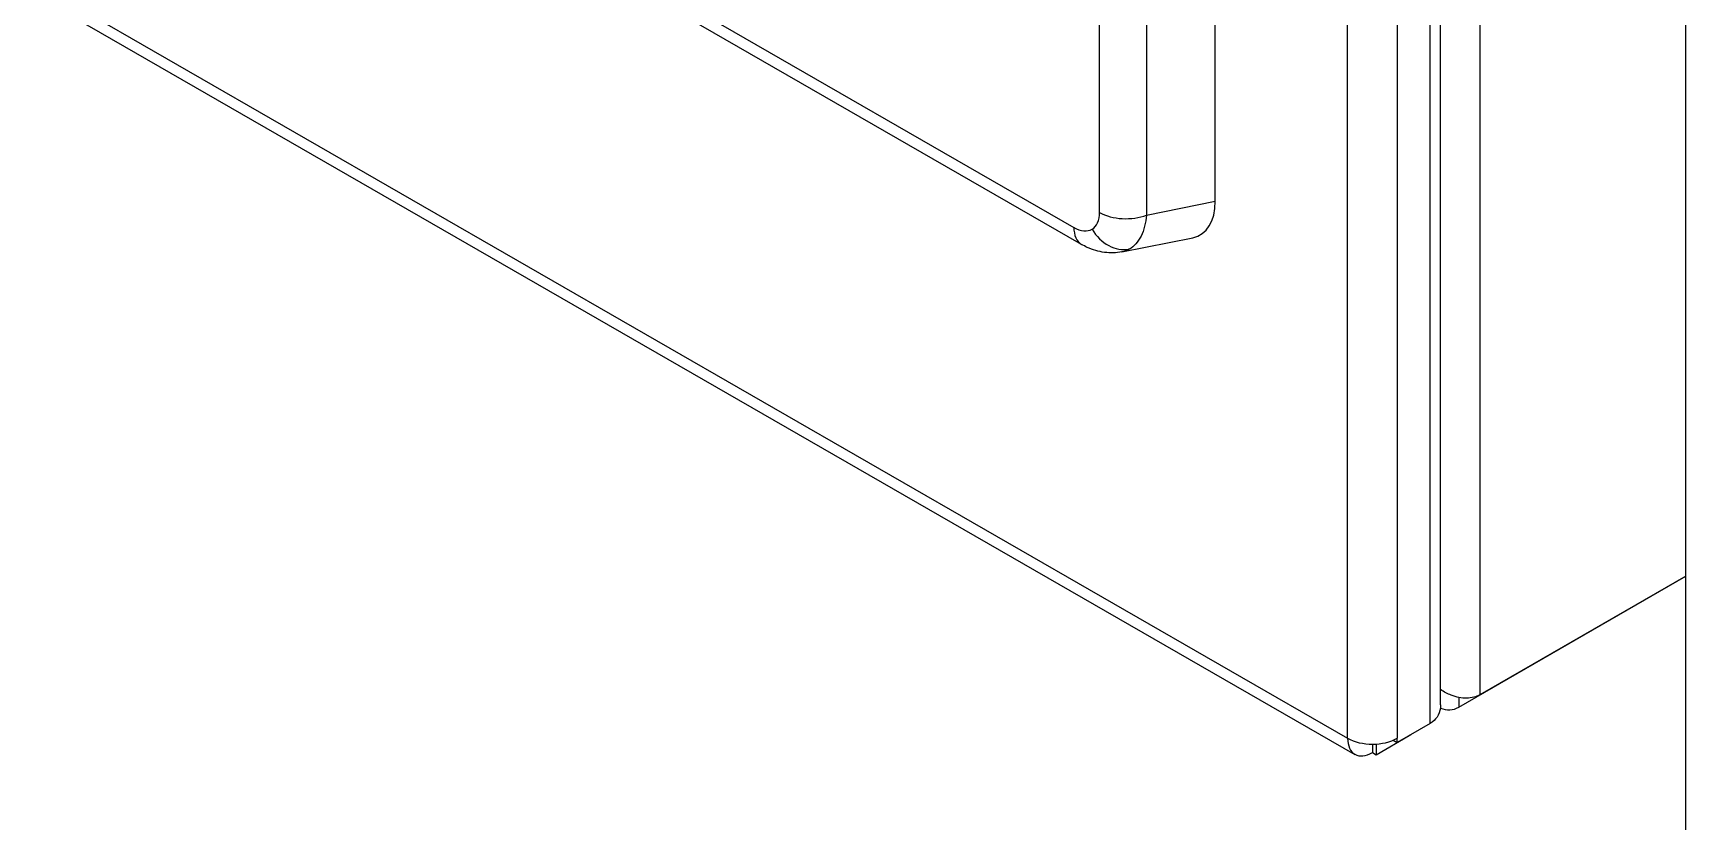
# Model space of a CAD drawing. Header units: millimetres. Extents: x 0 to 7722, y 0 to 5460.
# Drawn here: x 4200.2 to 4483, y 4238.7 to 4373.7 of the extents above; entities that cross this region are included whole.
import ezdxf

# ---------------------------------------------------------------- set-up
doc = ezdxf.new("R2010")
doc.units = ezdxf.units.MM
doc.header["$LTSCALE"] = 5
doc.layers.get('0').update_dxf_attribs({"linetype": 'CONTINUOUS'})

# ---------------------------------------------------------------- blocks, each defined once
blk = doc.blocks.new('RWFWFWEWEFWEFWEF')
for p, q in [((-27.52, 242.84), (-27.52, 1206.44)), ((-62.77, 903.94), (-62.77, 626.17)), ((-69.5, 624.45), (-69.5, 900.78)), ((-71.25, 621.29), (-71.25, 899.06)), ((-85.4, 618.75), (-85.4, 895.08)), ((-76.91, 895.08), (-76.91, 618.75)), ((-108.02, 710.65), (-108.02, 856.39)), ((-127.81, 708.74), (-127.81, 850.06)), ((-119.77, 849.61), (-119.77, 708.29)), ((-290.37, 797.25), (-132.22, 706.18)), ((-130.9, 703.26), (-289.05, 794.34)), ((-310.26, 748.24), (-85.4, 618.75)), ((-309.01, 745.48), (-84.15, 615.99)), ((-119.77, 708.29), (-108.02, 710.65)), ((-124.01, 701.98), (-111.89, 704.41)), ((-66.39, 624.07), (-27.52, 646.46)), ((-27.52, 646.47), (-62.77, 626.17)), ((-66.39, 625.73), (-66.39, 624.07)), ((-71.25, 621.29), (-76.91, 618.03)), ((-74.88, 619.19), (-74.88, 619.2)), ((-81.15, 617.74), (-81.15, 616.29)), ((-80.53, 615.93), (-74.88, 619.19)), ((-80.53, 617.76), (-80.53, 615.93)), ((-77.58, 618.42), (-76.91, 618.03)), ((-76.91, 618.03), (-76.91, 618.75)), ((-81.15, 616.29), (-80.53, 615.93))]:
    blk.add_line(p, q)
for centre, major_axis, ratio, start_param, end_param in [((-117.17, 716.3), (6.57, -11.41), 0.557416, 6.097558, 7.052176), ((-123.32, 711.32), (6.35, 0), 0.575862, 3.926991, 5.305801), ((-127.73, 708.77), (-3.17, -5.5), 0.578093, 5.495853, 6.283185), ((-124.61, 708.45), (3.19, -5.49), 0.815969, 4.70966, 6.012187), ((-127.73, 708.77), (-3.17, -5.5), 0.578093, 0, 0.00019), ((-81.15, 621.19), (-6, 0), 0.575862, 0.785398, 2.356194), ((-81.15, 621.19), (-2.99, -5.2), 0.578093, 5.495853, 7.06665)]:
    blk.add_ellipse(centre, major_axis=major_axis, ratio=ratio, start_param=start_param, end_param=end_param)
for points, knots in [([(-129.1, 705.86), (-128.7, 706.09), (-128.37, 706.47), (-128.15, 706.97), (-127.92, 707.46), (-127.81, 708.08), (-127.81, 708.74)], [0, 0, 0, 0, 0.3835921, 0.3835921, 0.3835921, 0.7671901, 0.7671901, 0.7671901, 0.7671901]), ([(-119.77, 708.29), (-119.9, 706.95), (-120.22, 705.7), (-120.73, 704.69), (-121.24, 703.68), (-121.94, 702.92), (-122.73, 702.46)], [5.5159952, 5.5159952, 5.5159952, 5.5159952, 5.899591, 5.899591, 5.899591, 6.2831853, 6.2831853, 6.2831853, 6.2831853]), ([(-132.22, 706.18), (-131.65, 705.85), (-131.06, 705.64), (-130.52, 705.59), (-129.98, 705.53), (-129.49, 705.63), (-129.1, 705.86)], [5.5159952, 5.5159952, 5.5159952, 5.5159952, 5.8995932, 5.8995932, 5.8995932, 6.2831853, 6.2831853, 6.2831853, 6.2831853]), ([(-124.01, 701.98), (-124.98, 701.78), (-125.99, 701.76), (-127.99, 702.03), (-129, 702.33), (-130.26, 702.91), (-130.58, 703.08), (-130.9, 703.26)], [0, 0, 0, 0, 0.3157833, 0.3157833, 0.6458429, 0.6458429, 0.7612689, 0.7612689, 0.7612689, 0.7612689]), ([(-62.77, 626.17), (-63.4, 625.81), (-64.18, 625.61), (-65.03, 625.6), (-65.88, 625.59), (-66.79, 625.76), (-67.68, 626.11), (-68.31, 626.35), (-68.92, 626.68), (-69.5, 627.07)], [0, 0, 0, 0, 0.448799, 0.448799, 0.448799, 0.897598, 0.897598, 0.897598, 1.212842, 1.212842, 1.212842, 1.212842]), ([(-69.5, 624.45), (-69.5, 624.26), (-69.51, 624.07), (-69.53, 623.88), (-69.69, 622.77), (-70.3, 621.84), (-71.25, 621.29)], [-0.7853203, -0.7853203, -0.7853203, -0.7853203, -0.6731984, -0.6731984, -0.6731984, 0, 0, 0, 0]), ([(-69.53, 623.9), (-69.52, 623.9), (-69.51, 623.89), (-69.5, 623.89), (-68.46, 623.46), (-67.34, 623.52), (-66.39, 624.07)], [-0.6802957, -0.6802957, -0.6802957, -0.6802957, -0.6731984, -0.6731984, -0.6731984, 0, 0, 0, 0])]:
    blk.add_open_spline(points, degree=3, knots=knots)
for points in [[(-122.73, 702.46), (-123.12, 702.23), (-123.55, 702.07), (-124.01, 701.98)], [(-74.88, 619.19), (-74.78, 619.24), (-74.69, 619.3), (-74.6, 619.36)]]:
    blk.add_open_spline(points, degree=3)

msp = doc.modelspace()

# ---------------------------------------------------------------- block references
msp.add_blockref('RWFWFWEWEFWEFWEF', (4510.5, 3634.26))

doc.saveas('drawing.dxf')
